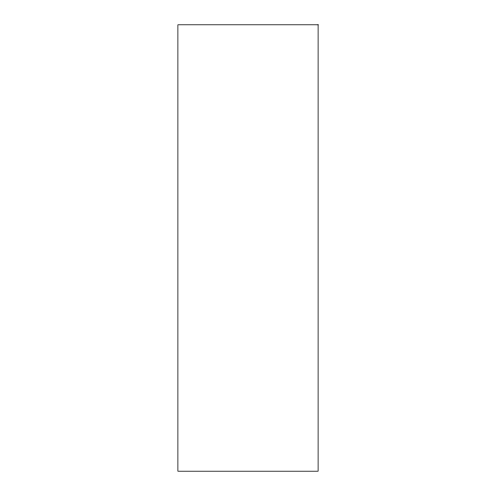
<?xml version="1.0" encoding="UTF-8"?>
<svg xmlns="http://www.w3.org/2000/svg" width="496" height="496" viewBox="0 0 496 496"><rect width="100%" height="100%" fill="white"/><g stroke="black" fill="none" stroke-linecap="round" stroke-linejoin="round"><path stroke-width="0.74" d="M318.11 24.8L177.89 24.8L177.89 471.2L318.11 471.2L318.11 24.8"/></g></svg>
